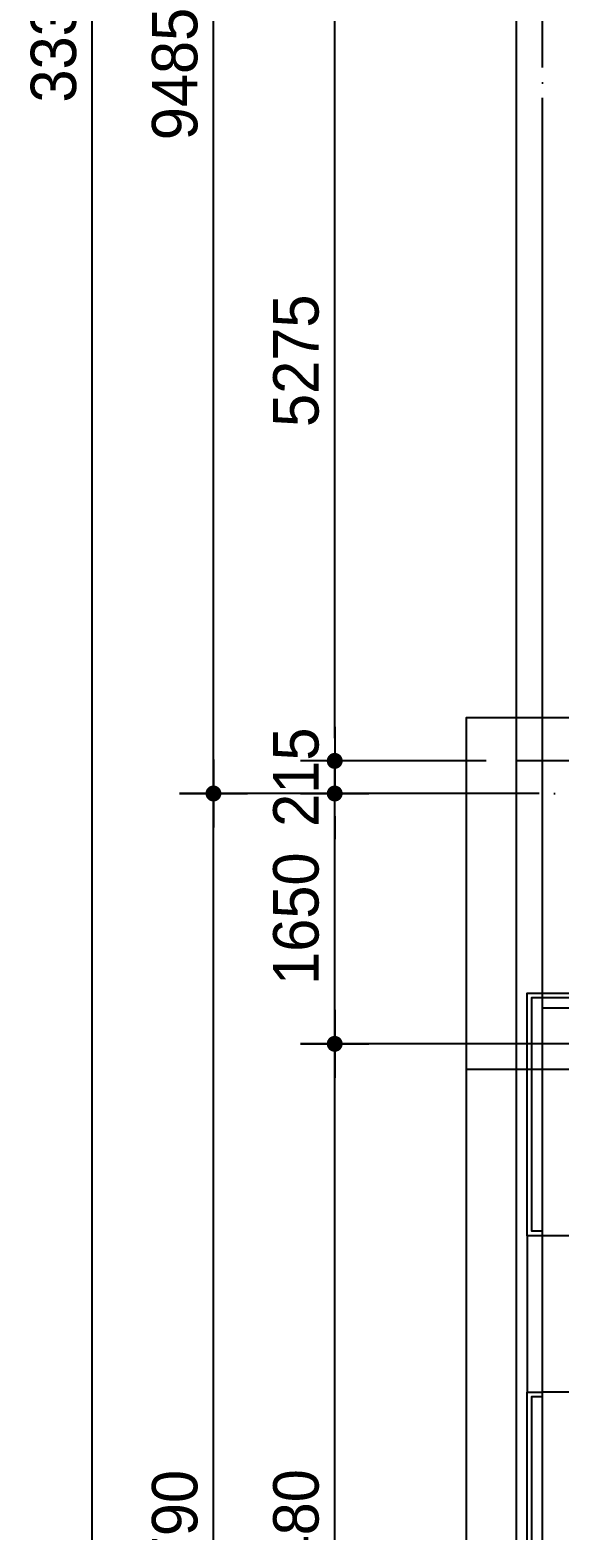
# Model space of a CAD drawing. Header units: millimetres. Extents: x 7086022 to 7120578, y 229555 to 276126.
# Drawn here: x 7086063 to 7089553, y 245054 to 254947 of the extents above; entities that cross this region are included whole.
import ezdxf
from ezdxf.xclip import XClip

# ---------------------------------------------------------------- set-up
doc = ezdxf.new("R2010")
doc.units = ezdxf.units.MM
doc.header["$LTSCALE"] = 100
doc.header["$XCLIPFRAME"] = 2
doc.linetypes.add('CEN', pattern=[62, 60, -1, 0, -1])
doc.linetypes.add('U-84C-EX$0$CEN', pattern=[62, 60, -1, 0, -1])
doc.layers.get('Defpoints').update_dxf_attribs({"color": 149})
for name, color, linetype in [('AA-BORD-XREF', 15, 'Continuous'), ('BP', 7, 'Continuous'), ('CEN', 1, 'CEN'), ('DIM', 7, 'Continuous'), ('ELE8', 8, 'Continuous'), ('U-84C-EX$0$CEN', 1, 'U-84C-EX$0$CEN'), ('U-84C-EX$0$COL', 2, 'Continuous'), ('U-84C-EX$0$발코니 입면선', 4, 'Continuous'), ('기단부-석재', 6, 'Continuous')]:
    doc.layers.add(name, color=color, linetype=linetype)
for name, color, linetype, plot in [('CUT-LINE', 105, 'Continuous', False), ('Defpoint', 142, 'Continuous', False), ('U-84C-EX$0$MC', 152, 'Continuous', False)]:
    doc.layers.add(name, color=color, linetype=linetype, plot=plot)
doc.styles.add('굴림', font='')
doc.styles.add('돋움', font='')
doc.styles.get('굴림').set_extended_font_data('Gulim')
doc.styles.get('돋움').set_extended_font_data('Dotum')
doc.dimstyles.new('NORMAL', dxfattribs={"dimscale": 40, "dimtxt": 3, "dimasz": 1.5, "dimexe": 1.5, "dimexo": 2, "dimgap": 1, "dimtad": 1, "dimdec": 0, "dimzin": 0, "dimdsep": 46, "dimtxsty": '돋움', "dimblk": 'DOT', "dimblk1": 'NONE', "dimblk2": 'TICK', "dimcen": 0, "dimdle": 1.5, "dimclrd": 7, "dimclre": 7, "dimclrt": 3, "dimadec": 0, "dimazin": 0, "dimtfac": 1, "dimtdec": 0, "dimtix": 1, "dimtmove": 2, "dimatfit": 3, "dimldrblk": 'DOT', "dimfxl": 1, "dimtolj": 1, "dimtzin": 0, "dimarcsym": 0})

# ---------------------------------------------------------------- blocks, each defined once
blk = doc.blocks.new('BORD-302')
at = {"layer": 'Defpoint'}
blk.add_lwpolyline([(-16495, 26275), (11010, 26275), (11010, -9445), (-16495, -9445)], close=True, dxfattribs=at)
blk = doc.blocks.new('U-84C-EX')
at = {"layer": 'U-84C-EX$0$CEN'}
for p, q in [((16525, -7770), (16525, 3020)), ((4095, 2520), (17025, 2520)), ((12735, 870), (17025, 870))]:
    blk.add_line(p, q, dxfattribs=at)
at = {"layer": 'U-84C-EX$0$COL'}
for p, q in [((15260, 1105), (16525, 1105)), ((16525, -395), (16525, 1105)), ((16275, -395), (16525, -395)), ((16275, -1425), (16525, -1425)), ((16525, -5845), (16525, -1425))]:
    blk.add_line(p, q, dxfattribs=at)
at = {"layer": 'U-84C-EX$0$MC'}
blk.add_line((12820, 700), (17025, 700), dxfattribs=at)
at = {"layer": 'U-84C-EX$0$발코니 입면선'}
blk.add_line((16525, -1425), (16525, -395), dxfattribs=at)
blk = doc.blocks.new('DOT')
at = {"layer": 'DIM'}
blk.add_line((0, 1.5), (0, -1.5), dxfattribs=at)
at = {"layer": 'DIM', "linetype": 'Continuous'}
blk.add_line((-1.5, 0), (1.5, 0), dxfattribs=at)
at = {"layer": 'DIM', "const_width": 0.35}
blk.add_lwpolyline([(-0.175, 0, 1), (0.175, 0, 1)], format="xyb", close=True, dxfattribs=at)
blk = doc.blocks.new('*D33')
at = {"layer": 'Defpoints', "color": 0, "transparency": 16777216}
for p in [(800, -4800), (3600, -4800), (3600, -38120)]:
    blk.add_point(p, dxfattribs=at)
at = {"layer": 'DIM', "color": 7, "lineweight": -2, "transparency": 16777216}
for p, q in [((3400, -4800), (650, -4800)), ((800, -37970), (800, -4950)), ((3400, -38120), (650, -38120))]:
    blk.add_line(p, q, dxfattribs=at)
at = {"layer": 'DIM', "color": 7, "lineweight": -2, "transparency": 16777216, "xscale": 150, "yscale": 150, "zscale": 150}
for p, rotation in [((800, -4800), 90), ((800, -38120), 270)]:
    blk.add_blockref('DOT', p, dxfattribs=dict(at, rotation=rotation))
at = {"layer": 'DIM', "color": 3, "transparency": 16777216, "insert": (546.2, -21460), "char_height": 300, "attachment_point": 5, "rotation": 90, "style": '굴림'}
blk.add_mtext('\\A1;33320', dxfattribs=at)
blk = doc.blocks.new('_None')
blk = doc.blocks.new('_Oblique')
at = {"color": 0, "linetype": 'ByBlock', "lineweight": -2}
blk.add_line((-0.5, -0.5), (0.5, 0.5), dxfattribs=at)
blk = doc.blocks.new('TICK')
at = {"layer": 'Defpoints', "color": 0, "linetype": 'ByBlock'}
blk.add_point((0, 0), dxfattribs=at)
at = {"layer": 'DIM'}
blk.add_line((0, 1.6875), (0, -1.6875), dxfattribs=at)
at = {"layer": 'DIM', "linetype": 'Continuous'}
blk.add_line((-1.6875, 0), (1.6875, 0), dxfattribs=at)
at = {"color": 7, "linetype": 'ByBlock', "xscale": 1.6875, "yscale": 1.6875, "zscale": 1.6875}
blk.add_blockref('_Oblique', (0, 0), dxfattribs=at)
blk = doc.blocks.new('*D39')
at = {"layer": 'Defpoints', "color": 0, "transparency": 16777216}
for p in [(1600, -17075), (3600, -17075), (3600, -26560)]:
    blk.add_point(p, dxfattribs=at)
at = {"layer": 'DIM', "color": 7, "lineweight": -2, "transparency": 16777216}
for p, q in [((3400, -17075), (1450, -17075)), ((1600, -26410), (1600, -17225)), ((3400, -26560), (1450, -26560))]:
    blk.add_line(p, q, dxfattribs=at)
at = {"layer": 'DIM', "color": 7, "lineweight": -2, "transparency": 16777216, "xscale": 150, "yscale": 150, "zscale": 150}
for p, rotation in [((1600, -17075), 90), ((1600, -26560), 270)]:
    blk.add_blockref('DOT', p, dxfattribs=dict(at, rotation=rotation))
at = {"layer": 'DIM', "color": 3, "transparency": 16777216, "insert": (1346, -21817.5), "char_height": 300, "attachment_point": 5, "rotation": 90, "style": '굴림'}
blk.add_mtext('\\A1;9485', dxfattribs=at)
blk = doc.blocks.new('*D41')
at = {"layer": 'Defpoints', "color": 0, "transparency": 16777216}
for p in [(2400, -21070), (3600, -21070), (3600, -26345)]:
    blk.add_point(p, dxfattribs=at)
at = {"layer": 'DIM', "color": 7, "lineweight": -2, "transparency": 16777216}
for p, q in [((3400, -21070), (2250, -21070)), ((2400, -26195), (2400, -21220)), ((3400, -26345), (2250, -26345))]:
    blk.add_line(p, q, dxfattribs=at)
at = {"layer": 'DIM', "color": 7, "lineweight": -2, "transparency": 16777216, "xscale": 150, "yscale": 150, "zscale": 150}
for p, rotation in [((2400, -21070), 90), ((2400, -26345), 270)]:
    blk.add_blockref('DOT', p, dxfattribs=dict(at, rotation=rotation))
at = {"layer": 'DIM', "color": 3, "transparency": 16777216, "insert": (2146, -23707.5), "char_height": 300, "attachment_point": 5, "rotation": 90, "style": '굴림'}
blk.add_mtext('\\A1;5275', dxfattribs=at)
blk = doc.blocks.new('*D42')
at = {"layer": 'Defpoints', "color": 0, "transparency": 16777216}
for p in [(2400, -26345), (3600, -26345), (3600, -26560)]:
    blk.add_point(p, dxfattribs=at)
at = {"layer": 'DIM', "color": 7, "lineweight": -2, "transparency": 16777216}
for p, q in [((2400, -26195), (2400, -26045)), ((3400, -26345), (2250, -26345)), ((2400, -26560), (2400, -26345)), ((3400, -26560), (2250, -26560)), ((2400, -26710), (2400, -26860))]:
    blk.add_line(p, q, dxfattribs=at)
at = {"layer": 'DIM', "color": 7, "lineweight": -2, "transparency": 16777216, "xscale": 150, "yscale": 150, "zscale": 150}
for p, rotation in [((2400, -26345), 270), ((2400, -26560), 90)]:
    blk.add_blockref('DOT', p, dxfattribs=dict(at, rotation=rotation))
at = {"layer": 'DIM', "color": 3, "transparency": 16777216, "insert": (2145.8, -26452.5), "char_height": 300, "attachment_point": 5, "rotation": 90, "style": '굴림'}
blk.add_mtext('\\A1;215', dxfattribs=at)
blk = doc.blocks.new('*D43')
at = {"layer": 'Defpoints', "color": 0, "transparency": 16777216}
for p in [(1600, -26560), (3600, -26560), (3600, -36350)]:
    blk.add_point(p, dxfattribs=at)
at = {"layer": 'DIM', "color": 7, "lineweight": -2, "transparency": 16777216}
for p, q in [((3400, -26560), (1450, -26560)), ((1600, -36200), (1600, -26710)), ((3400, -36350), (1450, -36350))]:
    blk.add_line(p, q, dxfattribs=at)
at = {"layer": 'DIM', "color": 7, "lineweight": -2, "transparency": 16777216, "xscale": 150, "yscale": 150, "zscale": 150}
for p, rotation in [((1600, -26560), 90), ((1600, -36350), 270)]:
    blk.add_blockref('DOT', p, dxfattribs=dict(at, rotation=rotation))
at = {"layer": 'DIM', "color": 3, "transparency": 16777216, "insert": (1346, -31455), "char_height": 300, "attachment_point": 5, "rotation": 90, "style": '굴림'}
blk.add_mtext('\\A1;9790', dxfattribs=at)
blk = doc.blocks.new('*D45')
at = {"layer": 'Defpoints', "color": 0, "transparency": 16777216}
for p in [(2400, -26560), (3600, -26560), (3600, -28210)]:
    blk.add_point(p, dxfattribs=at)
at = {"layer": 'DIM', "color": 7, "lineweight": -2, "transparency": 16777216}
for p, q in [((3400, -26560), (2250, -26560)), ((2400, -28060), (2400, -26710)), ((3400, -28210), (2250, -28210))]:
    blk.add_line(p, q, dxfattribs=at)
at = {"layer": 'DIM', "color": 7, "lineweight": -2, "transparency": 16777216, "xscale": 150, "yscale": 150, "zscale": 150}
for p, rotation in [((2400, -26560), 90), ((2400, -28210), 270)]:
    blk.add_blockref('DOT', p, dxfattribs=dict(at, rotation=rotation))
at = {"layer": 'DIM', "color": 3, "transparency": 16777216, "insert": (2145.8, -27385), "char_height": 300, "attachment_point": 5, "rotation": 90, "style": '굴림'}
blk.add_mtext('\\A1;1650', dxfattribs=at)
blk = doc.blocks.new('*D46')
at = {"layer": 'Defpoints', "color": 0, "transparency": 16777216}
for p in [(2400, -28210), (3600, -28210), (3600, -34690)]:
    blk.add_point(p, dxfattribs=at)
at = {"layer": 'DIM', "color": 7, "lineweight": -2, "transparency": 16777216}
for p, q in [((3400, -28210), (2250, -28210)), ((2400, -34540), (2400, -28360)), ((3400, -34690), (2250, -34690))]:
    blk.add_line(p, q, dxfattribs=at)
at = {"layer": 'DIM', "color": 7, "lineweight": -2, "transparency": 16777216, "xscale": 150, "yscale": 150, "zscale": 150}
for p, rotation in [((2400, -28210), 90), ((2400, -34690), 270)]:
    blk.add_blockref('DOT', p, dxfattribs=dict(at, rotation=rotation))
at = {"layer": 'DIM', "color": 3, "transparency": 16777216, "insert": (2146, -31450), "char_height": 300, "attachment_point": 5, "rotation": 90, "style": '굴림'}
blk.add_mtext('\\A1;6480', dxfattribs=at)
blk = doc.blocks.new('기단부-302-TF')
at = {"layer": 'ELE8'}
blk.add_line((-13300, -8405), (-13300, -9435), dxfattribs=at)
at = {"layer": '기단부-석재'}
for points in [[(-13200, -8405), (-13300, -8405), (-13300, -6805), (-12035, -6805), (-12035, -5390), (-11145, -5390), (-11145, -5490)], [(-13200, -8375), (-13270, -8375), (-13270, -6835), (-12005, -6835), (-12005, -5420), (-11175, -5420), (-11175, -5490)], [(-11475, -15280), (-11475, -15380), (-12035, -15380), (-12035, -13955), (-13300, -13955), (-13300, -9435), (-13200, -9435)], [(-11505, -15280), (-11505, -15350), (-12005, -15350), (-12005, -13925), (-13270, -13925), (-13270, -9465), (-13200, -9465)]]:
    blk.add_lwpolyline(points, dxfattribs=at)
blk = doc.blocks.new('DIM-302-TF')
at = {"layer": 'CEN'}
for p, q in [((3770, -27975), (3770, -3600)), ((16670, -26345), (3600, -26345))]:
    blk.add_line(p, q, dxfattribs=at)
at = {"layer": 'DIM'}
for base, p1, p2, picture, middle in [((800, -4800), (3600, -38120), (3600, -4800), '*D33', (546.2, -21460)), ((1600, -17075), (3600, -26560), (3600, -17075), '*D39', (1346, -21817.5)), ((2400, -21070), (3600, -26345), (3600, -21070), '*D41', (2146, -23707.5)), ((2400, -26345), (3600, -26560), (3600, -26345), '*D42', (2145.8, -26452.5)), ((1600, -26560), (3600, -36350), (3600, -26560), '*D43', (1346, -31455)), ((2400, -26560), (3600, -28210), (3600, -26560), '*D45', (2145.8, -27385)), ((2400, -28210), (3600, -34690), (3600, -28210), '*D46', (2146, -31450))]:
    dim = blk.add_linear_dim(base=base, p1=p1, p2=p2, angle=270, dimstyle='NORMAL', override={"dimscale": 100, "dimtxsty": '굴림'}, dxfattribs=at)
    dim.commit()
    dim.dimension.update_dxf_attribs({"geometry": picture, "text_midpoint": middle})

msp = doc.modelspace()

# ---------------------------------------------------------------- linework, layer by layer
at = {"layer": 'CUT-LINE'}
msp.add_lwpolyline([(7088943.1, 239624.7), (7088943.1, 250414.9), (7101822.3, 250414.9), (7101822.3, 247719.9), (7106113.1, 247719.9), (7106113.1, 239624.7)], close=True, dxfattribs=at)

# ---------------------------------------------------------------- block references
at = {"layer": 'AA-BORD-XREF'}
msp.add_blockref('BORD-302', (7105768.1, 246599.9), dxfattribs=at)

# ---------------------------------------------------------------- next in the draw order: block references
at = {"layer": 'BP'}
ref = msp.add_blockref('U-84C-EX', (7105968.1, 247394.9), dxfattribs=dict(at, xscale=-1))
XClip(ref).set_block_clipping_path([(17025, -7770.1978698203), (17025, 3020.0000000003), (4145.7978996243, 3020.0000000003), (4145.7978996253, 325.0000000014), (-145.0000000028, 325.0000000014), (-145.0000000028, -7770.1978698203)])

# ---------------------------------------------------------------- next in the draw order: block references
at = {"layer": 'CEN'}
msp.add_blockref('DIM-302-TF', (7085673.1, 276474.9), dxfattribs=at)
at = {"layer": '기단부-석재'}
msp.add_blockref('기단부-302-TF', (7102643.1, 255404.9), dxfattribs=at)

doc.saveas('drawing.dxf')
